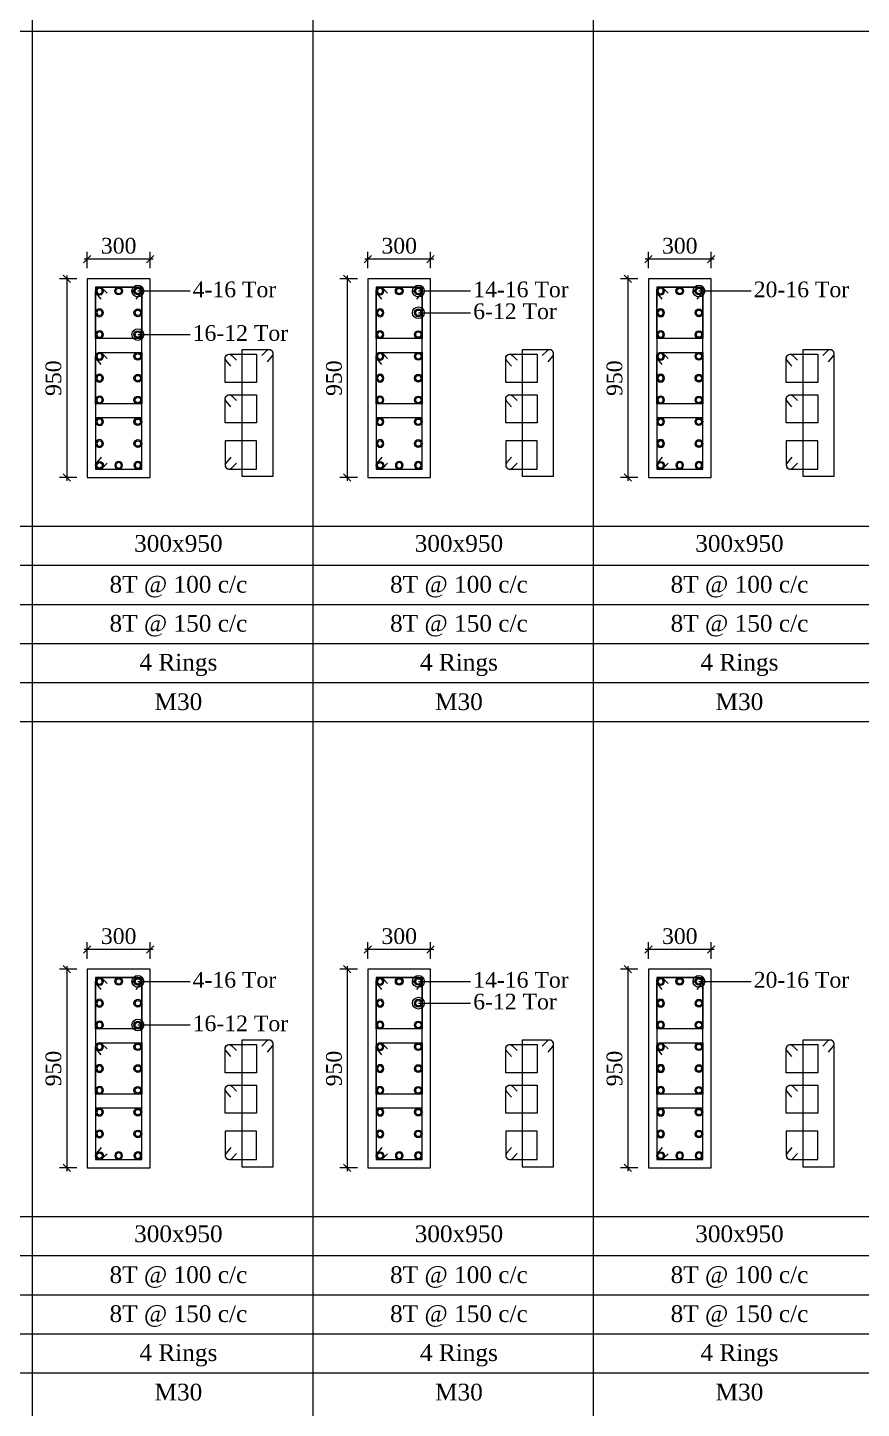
# Model space of a CAD drawing. Header units: metres. Extents: x 95882 to 260884, y 3603 to 81317.
# Drawn here: x 181960 to 185944, y 35822 to 42421 of the extents above; entities that cross this region are included whole.
import ezdxf
from ezdxf.enums import TextEntityAlignment as Align

# ---------------------------------------------------------------- set-up
doc = ezdxf.new("R2010")
doc.units = ezdxf.units.M
doc.header["$LTSCALE"] = 0.05
doc.header["$MEASUREMENT"] = 0
doc.header["$PDMODE"] = 34
doc.header["$PDSIZE"] = -2.5
doc.layers.get('0').update_dxf_attribs({"linetype": 'CONTINUOUS', "lineweight": 0})
doc.layers.get('DEFPOINTS').update_dxf_attribs({"linetype": 'CONTINUOUS'})
for name, color, linetype, lineweight in [('S-DIM-R', 7, 'CONTINUOUS', 9), ('S-SECTION', 5, 'CONTINUOUS', 5), ('S-SECTION MARK', 124, 'CONTINUOUS', 0), ('S-SHEET', 251, 'CONTINUOUS', 0), ('S-STEEL COL_DIA', 1, 'CONTINUOUS', 9), ('S-STEEL RING', 1, 'CONTINUOUS', 9), ('S-TEXT', 7, 'CONTINUOUS', 0), ('S-TEXT COL SIZE', 7, 'CONTINUOUS', 15), ('S-TEXT MIX', 1, 'CONTINUOUS', 15), ('S-TEXT RINGS', 7, 'CONTINUOUS', 15)]:
    doc.layers.add(name, color=color, linetype=linetype, lineweight=lineweight)
doc.styles.add('AAPL-ADRESS tahoma', font='tahoma.ttf')
doc.styles.add('S-ROMANS', font='times.ttf')
doc.styles.get("Standard").update_dxf_attribs({"font": 'times.ttf'})
doc.styles.add('TEXT', font='times.ttf')
doc.dimstyles.new('75mm', dxfattribs={"dimscale": 140, "dimtxt": 1, "dimasz": 0.35, "dimexe": 0.5, "dimexo": 1, "dimgap": 0.01, "dimtad": 0, "dimdec": 0, "dimzin": 12, "dimdsep": 46, "dimtxsty": 'AAPL-ADRESS tahoma', "dimblk": 'OBLIQUE', "dimcen": 0.35, "dimdle": 0.01, "dimse1": 1, "dimse2": 1, "dimclrd": 256, "dimclre": 256, "dimclrt": 256, "dimadec": 0, "dimazin": 3, "dimtfac": 1, "dimtdec": 0, "dimtmove": 1, "dimatfit": 3, "dimldrblk": 'DOTSMALL', "dimfxl": 1, "dimtolj": 1, "dimtzin": 0, "dimarcsym": 1})
doc.dimstyles.new('S_DIM', dxfattribs={"dimtxt": 75, "dimasz": 35, "dimexe": 35, "dimexo": 50, "dimgap": 25, "dimtad": 1, "dimdec": 0, "dimzin": 0, "dimdsep": 46, "dimtxsty": 'Standard', "dimblk": 'OBLIQUE', "dimcen": 0.09, "dimdle": 15, "dimclrd": 256, "dimclre": 256, "dimclrt": 256, "dimadec": 0, "dimazin": 0, "dimtfac": 1, "dimtdec": 0, "dimtofl": 0, "dimtmove": 0, "dimatfit": 3, "dimfxl": 1, "dimtolj": 1, "dimtzin": 0, "dimlwd": -1, "dimlwe": -1, "dimarcsym": 0})

# ---------------------------------------------------------------- blocks, each defined once
blk = doc.blocks.new('_Oblique')
at = {"color": 0, "linetype": 'ByBlock', "lineweight": -2}
blk.add_line((-0.5, -0.5), (0.5, 0.5), dxfattribs=at)
blk = doc.blocks.new('*D670')
at = {"layer": 'DEFPOINTS', "color": 0, "transparency": 16777216}
for p in [(182244.8, 38015.3), (182244.8, 37921.2, 0), (182544.8, 37921.2, 0)]:
    blk.add_point(p, dxfattribs=at)
at = {"layer": 'S-DIM-R', "transparency": 16777216}
for p, q in [((182559.8, 38015.3), (182229.8, 38015.3)), ((182244.8, 37971.2), (182244.8, 38050.3)), ((182544.8, 37971.2), (182544.8, 38050.3))]:
    blk.add_line(p, q, dxfattribs=at)
at = {"layer": 'S-DIM-R', "transparency": 16777216, "xscale": 35, "yscale": 35, "zscale": 35, "rotation": 180}
blk.add_blockref('_Oblique', (182244.8, 38015.3), dxfattribs=at)
at = {"layer": 'S-DIM-R', "transparency": 16777216, "xscale": 35, "yscale": 35, "zscale": 35}
blk.add_blockref('_Oblique', (182544.8, 38015.3), dxfattribs=at)
at = {"layer": 'S-DIM-R', "transparency": 16777216, "insert": (182394.8, 38078.5), "char_height": 75, "attachment_point": 5}
blk.add_mtext('\\A1;300', dxfattribs=at)
blk = doc.blocks.new('*U5')
at = {"layer": 'S-STEEL COL_DIA'}
h = blk.add_hatch(color=256, dxfattribs=at)
h.dxf.hatch_style = 1
h.paths.add_polyline_path([(-18.5, 0, 1), (18.5, 0, 1)])
h.paths.add_polyline_path([(13, 0, -1), (-13, 0, -1)], flags=16)
at = {"layer": 'S-STEEL COL_DIA', "lineweight": 5}
for radius in [18.5, 13]:
    blk.add_circle((0, 0), radius, dxfattribs=at)
blk = doc.blocks.new('*U7')
at = {"layer": 'S-STEEL COL_DIA', "lineweight": 5}
for radius in [18.5, 13, 13]:
    blk.add_circle((0, 0), radius, dxfattribs=at)
blk = doc.blocks.new('*D671')
at = {"layer": 'DEFPOINTS', "color": 0, "transparency": 16777216}
for p in [(182244.8, 37921.2, -0.1), (182146.6, 36971.2), (182244.8, 36971.2, -0.1)]:
    blk.add_point(p, dxfattribs=at)
at = {"layer": 'S-DIM-R', "transparency": 16777216}
for p, q in [((182194.8, 37921.2), (182111.6, 37921.2)), ((182146.6, 37936.2), (182146.6, 36956.2)), ((182194.8, 36971.2), (182111.6, 36971.2))]:
    blk.add_line(p, q, dxfattribs=at)
at = {"layer": 'S-DIM-R', "transparency": 16777216, "xscale": 35, "yscale": 35, "zscale": 35}
for p, rotation in [((182146.6, 37921.2), 90), ((182146.6, 36971.2), 270)]:
    blk.add_blockref('_Oblique', p, dxfattribs=dict(at, rotation=rotation))
at = {"layer": 'S-DIM-R', "transparency": 16777216, "insert": (182083.3, 37446.2), "char_height": 75, "attachment_point": 5, "rotation": 90}
blk.add_mtext('\\A1;950', dxfattribs=at)
blk = doc.blocks.new('*D672')
at = {"layer": 'DEFPOINTS', "color": 0, "transparency": 16777216}
for p in [(183585.4, 37921.2, -0.1), (183487.2, 36971.2), (183585.4, 36971.2, -0.1)]:
    blk.add_point(p, dxfattribs=at)
at = {"layer": 'S-DIM-R', "transparency": 16777216}
for p, q in [((183535.4, 37921.2), (183452.2, 37921.2)), ((183487.2, 37936.2), (183487.2, 36956.2)), ((183535.4, 36971.2), (183452.2, 36971.2))]:
    blk.add_line(p, q, dxfattribs=at)
at = {"layer": 'S-DIM-R', "transparency": 16777216, "xscale": 35, "yscale": 35, "zscale": 35}
for p, rotation in [((183487.2, 37921.2), 90), ((183487.2, 36971.2), 270)]:
    blk.add_blockref('_Oblique', p, dxfattribs=dict(at, rotation=rotation))
at = {"layer": 'S-DIM-R', "transparency": 16777216, "insert": (183423.9, 37446.2), "char_height": 75, "attachment_point": 5, "rotation": 90}
blk.add_mtext('\\A1;950', dxfattribs=at)
blk = doc.blocks.new('*D673')
at = {"layer": 'DEFPOINTS', "color": 0, "transparency": 16777216}
for p in [(183585.4, 38015.3), (183585.4, 37921.2, 0), (183885.4, 37921.2, 0)]:
    blk.add_point(p, dxfattribs=at)
at = {"layer": 'S-DIM-R', "transparency": 16777216}
for p, q in [((183900.4, 38015.3), (183570.4, 38015.3)), ((183585.4, 37971.2), (183585.4, 38050.3)), ((183885.4, 37971.2), (183885.4, 38050.3))]:
    blk.add_line(p, q, dxfattribs=at)
at = {"layer": 'S-DIM-R', "transparency": 16777216, "xscale": 35, "yscale": 35, "zscale": 35, "rotation": 180}
blk.add_blockref('_Oblique', (183585.4, 38015.3), dxfattribs=at)
at = {"layer": 'S-DIM-R', "transparency": 16777216, "xscale": 35, "yscale": 35, "zscale": 35}
blk.add_blockref('_Oblique', (183885.4, 38015.3), dxfattribs=at)
at = {"layer": 'S-DIM-R', "transparency": 16777216, "insert": (183735.4, 38078.5), "char_height": 75, "attachment_point": 5}
blk.add_mtext('\\A1;300', dxfattribs=at)
blk = doc.blocks.new('*D674')
at = {"layer": 'DEFPOINTS', "color": 0, "transparency": 16777216}
for p in [(184926, 37921.2, -0.1), (184827.8, 36971.2), (184926, 36971.2, -0.1)]:
    blk.add_point(p, dxfattribs=at)
at = {"layer": 'S-DIM-R', "transparency": 16777216}
for p, q in [((184876, 37921.2), (184792.8, 37921.2)), ((184827.8, 37936.2), (184827.8, 36956.2)), ((184876, 36971.2), (184792.8, 36971.2))]:
    blk.add_line(p, q, dxfattribs=at)
at = {"layer": 'S-DIM-R', "transparency": 16777216, "xscale": 35, "yscale": 35, "zscale": 35}
for p, rotation in [((184827.8, 37921.2), 90), ((184827.8, 36971.2), 270)]:
    blk.add_blockref('_Oblique', p, dxfattribs=dict(at, rotation=rotation))
at = {"layer": 'S-DIM-R', "transparency": 16777216, "insert": (184764.5, 37446.2), "char_height": 75, "attachment_point": 5, "rotation": 90}
blk.add_mtext('\\A1;950', dxfattribs=at)
blk = doc.blocks.new('*D675')
at = {"layer": 'DEFPOINTS', "color": 0, "transparency": 16777216}
for p in [(184926, 38015.3), (184926, 37921.2, 0), (185226, 37921.2, 0)]:
    blk.add_point(p, dxfattribs=at)
at = {"layer": 'S-DIM-R', "transparency": 16777216}
for p, q in [((185241, 38015.3), (184911, 38015.3)), ((184926, 37971.2), (184926, 38050.3)), ((185226, 37971.2), (185226, 38050.3))]:
    blk.add_line(p, q, dxfattribs=at)
at = {"layer": 'S-DIM-R', "transparency": 16777216, "xscale": 35, "yscale": 35, "zscale": 35, "rotation": 180}
blk.add_blockref('_Oblique', (184926, 38015.3), dxfattribs=at)
at = {"layer": 'S-DIM-R', "transparency": 16777216, "xscale": 35, "yscale": 35, "zscale": 35}
blk.add_blockref('_Oblique', (185226, 38015.3), dxfattribs=at)
at = {"layer": 'S-DIM-R', "transparency": 16777216, "insert": (185076, 38078.5), "char_height": 75, "attachment_point": 5}
blk.add_mtext('\\A1;300', dxfattribs=at)
blk = doc.blocks.new('*D708')
at = {"layer": 'DEFPOINTS', "color": 0, "transparency": 16777216}
for p in [(182244.8, 41314.9), (182244.8, 41220.7, 0), (182544.8, 41220.7, 0)]:
    blk.add_point(p, dxfattribs=at)
at = {"layer": 'S-DIM-R', "transparency": 16777216}
for p, q in [((182559.8, 41314.9), (182229.8, 41314.9)), ((182244.8, 41270.7), (182244.8, 41349.9)), ((182544.8, 41270.7), (182544.8, 41349.9))]:
    blk.add_line(p, q, dxfattribs=at)
at = {"layer": 'S-DIM-R', "transparency": 16777216, "xscale": 35, "yscale": 35, "zscale": 35, "rotation": 180}
blk.add_blockref('_Oblique', (182244.8, 41314.9), dxfattribs=at)
at = {"layer": 'S-DIM-R', "transparency": 16777216, "xscale": 35, "yscale": 35, "zscale": 35}
blk.add_blockref('_Oblique', (182544.8, 41314.9), dxfattribs=at)
at = {"layer": 'S-DIM-R', "transparency": 16777216, "insert": (182394.8, 41378.1), "char_height": 75, "attachment_point": 5}
blk.add_mtext('\\A1;300', dxfattribs=at)
blk = doc.blocks.new('*D709')
at = {"layer": 'DEFPOINTS', "color": 0, "transparency": 16777216}
for p in [(182244.8, 41220.7, -0.1), (182146.6, 40270.7), (182244.8, 40270.7, -0.1)]:
    blk.add_point(p, dxfattribs=at)
at = {"layer": 'S-DIM-R', "transparency": 16777216}
for p, q in [((182194.8, 41220.7), (182111.6, 41220.7)), ((182146.6, 41235.7), (182146.6, 40255.7)), ((182194.8, 40270.7), (182111.6, 40270.7))]:
    blk.add_line(p, q, dxfattribs=at)
at = {"layer": 'S-DIM-R', "transparency": 16777216, "xscale": 35, "yscale": 35, "zscale": 35}
for p, rotation in [((182146.6, 41220.7), 90), ((182146.6, 40270.7), 270)]:
    blk.add_blockref('_Oblique', p, dxfattribs=dict(at, rotation=rotation))
at = {"layer": 'S-DIM-R', "transparency": 16777216, "insert": (182083.3, 40745.7), "char_height": 75, "attachment_point": 5, "rotation": 90}
blk.add_mtext('\\A1;950', dxfattribs=at)
blk = doc.blocks.new('*D710')
at = {"layer": 'DEFPOINTS', "color": 0, "transparency": 16777216}
for p in [(183585.4, 41220.7, -0.1), (183487.2, 40270.7), (183585.4, 40270.7, -0.1)]:
    blk.add_point(p, dxfattribs=at)
at = {"layer": 'S-DIM-R', "transparency": 16777216}
for p, q in [((183535.4, 41220.7), (183452.2, 41220.7)), ((183487.2, 41235.7), (183487.2, 40255.7)), ((183535.4, 40270.7), (183452.2, 40270.7))]:
    blk.add_line(p, q, dxfattribs=at)
at = {"layer": 'S-DIM-R', "transparency": 16777216, "xscale": 35, "yscale": 35, "zscale": 35}
for p, rotation in [((183487.2, 41220.7), 90), ((183487.2, 40270.7), 270)]:
    blk.add_blockref('_Oblique', p, dxfattribs=dict(at, rotation=rotation))
at = {"layer": 'S-DIM-R', "transparency": 16777216, "insert": (183423.9, 40745.7), "char_height": 75, "attachment_point": 5, "rotation": 90}
blk.add_mtext('\\A1;950', dxfattribs=at)
blk = doc.blocks.new('*D711')
at = {"layer": 'DEFPOINTS', "color": 0, "transparency": 16777216}
for p in [(183585.4, 41314.9), (183585.4, 41220.7, 0), (183885.4, 41220.7, 0)]:
    blk.add_point(p, dxfattribs=at)
at = {"layer": 'S-DIM-R', "transparency": 16777216}
for p, q in [((183900.4, 41314.9), (183570.4, 41314.9)), ((183585.4, 41270.7), (183585.4, 41349.9)), ((183885.4, 41270.7), (183885.4, 41349.9))]:
    blk.add_line(p, q, dxfattribs=at)
at = {"layer": 'S-DIM-R', "transparency": 16777216, "xscale": 35, "yscale": 35, "zscale": 35, "rotation": 180}
blk.add_blockref('_Oblique', (183585.4, 41314.9), dxfattribs=at)
at = {"layer": 'S-DIM-R', "transparency": 16777216, "xscale": 35, "yscale": 35, "zscale": 35}
blk.add_blockref('_Oblique', (183885.4, 41314.9), dxfattribs=at)
at = {"layer": 'S-DIM-R', "transparency": 16777216, "insert": (183735.4, 41378.1), "char_height": 75, "attachment_point": 5}
blk.add_mtext('\\A1;300', dxfattribs=at)
blk = doc.blocks.new('*D712')
at = {"layer": 'DEFPOINTS', "color": 0, "transparency": 16777216}
for p in [(184926, 41220.7, -0.1), (184827.8, 40270.7), (184926, 40270.7, -0.1)]:
    blk.add_point(p, dxfattribs=at)
at = {"layer": 'S-DIM-R', "transparency": 16777216}
for p, q in [((184876, 41220.7), (184792.8, 41220.7)), ((184827.8, 41235.7), (184827.8, 40255.7)), ((184876, 40270.7), (184792.8, 40270.7))]:
    blk.add_line(p, q, dxfattribs=at)
at = {"layer": 'S-DIM-R', "transparency": 16777216, "xscale": 35, "yscale": 35, "zscale": 35}
for p, rotation in [((184827.8, 41220.7), 90), ((184827.8, 40270.7), 270)]:
    blk.add_blockref('_Oblique', p, dxfattribs=dict(at, rotation=rotation))
at = {"layer": 'S-DIM-R', "transparency": 16777216, "insert": (184764.5, 40745.7), "char_height": 75, "attachment_point": 5, "rotation": 90}
blk.add_mtext('\\A1;950', dxfattribs=at)
blk = doc.blocks.new('*D713')
at = {"layer": 'DEFPOINTS', "color": 0, "transparency": 16777216}
for p in [(184926, 41314.9), (184926, 41220.7, 0), (185226, 41220.7, 0)]:
    blk.add_point(p, dxfattribs=at)
at = {"layer": 'S-DIM-R', "transparency": 16777216}
for p, q in [((185241, 41314.9), (184911, 41314.9)), ((184926, 41270.7), (184926, 41349.9)), ((185226, 41270.7), (185226, 41349.9))]:
    blk.add_line(p, q, dxfattribs=at)
at = {"layer": 'S-DIM-R', "transparency": 16777216, "xscale": 35, "yscale": 35, "zscale": 35, "rotation": 180}
blk.add_blockref('_Oblique', (184926, 41314.9), dxfattribs=at)
at = {"layer": 'S-DIM-R', "transparency": 16777216, "xscale": 35, "yscale": 35, "zscale": 35}
blk.add_blockref('_Oblique', (185226, 41314.9), dxfattribs=at)
at = {"layer": 'S-DIM-R', "transparency": 16777216, "insert": (185076, 41378.1), "char_height": 75, "attachment_point": 5}
blk.add_mtext('\\A1;300', dxfattribs=at)

msp = doc.modelspace()

# ---------------------------------------------------------------- linework, layer by layer
at = {"layer": 'S-SECTION', "elevation": -0.1}
for points in [[(182244.8, 40270.7), (182544.8, 40270.7), (182544.8, 41220.7), (182244.8, 41220.7)], [(183585.4, 40270.7), (183885.4, 40270.7), (183885.4, 41220.7), (183585.4, 41220.7)], [(184926, 40270.7), (185226, 40270.7), (185226, 41220.7), (184926, 41220.7)], [(182244.8, 36971.2), (182544.8, 36971.2), (182544.8, 37921.2), (182244.8, 37921.2)], [(183585.4, 36971.2), (183885.4, 36971.2), (183885.4, 37921.2), (183585.4, 37921.2)], [(184926, 36971.2), (185226, 36971.2), (185226, 37921.2), (184926, 37921.2)]]:
    msp.add_lwpolyline(points, close=True, dxfattribs=at)
at = {"layer": 'S-SHEET'}
for p, q in [((181981.4, 49003.5, 0), (181981.4, 9408.8, 0)), ((181981.4, 49003.5, 0), (181981.4, 9408.8, 0)), ((183322, 49003.5, 0), (183322, 8286.5, 0)), ((184662.6, 49003.5, 0), (184662.6, 9408.8, -0.1)), ((184662.6, 49003.5, 0), (184662.6, 9408.8, -0.1)), ((177084.5, 40037.9, 0), (198068.5, 40037.9, -0.1)), ((177084.5, 39851.7, 0), (198068.5, 39851.7, -0.1)), ((177084.5, 39851.7, 0), (198068.5, 39851.7, -0.1)), ((177084.5, 39664.6, 0), (198068.5, 39664.6, -0.1)), ((177691.8, 39478, 0), (198068.5, 39478, -0.1)), ((177084.5, 39291.4, 0), (198068.5, 39291.4, -0.1)), ((177084.5, 39104.8, 0), (198068.5, 39104.8, -0.1)), ((177084.5, 36738.3, 0), (198068.5, 36738.3, -0.1)), ((177084.5, 36552.2, 0), (198068.5, 36552.2, -0.1)), ((177084.5, 36552.2, 0), (198068.5, 36552.2, -0.1)), ((177084.5, 36365.1, 0), (198068.5, 36365.1, -0.1)), ((177691.8, 36178.5, 0), (198068.5, 36178.5, -0.1)), ((177084.5, 35991.9, 0), (198068.5, 35991.9, -0.1))]:
    msp.add_line(p, q, dxfattribs=at)
at = {"layer": 'S-SHEET', "color": 0}
msp.add_line((177084.5, 42404.4, 0), (198068.5, 42404.4, -0.1), dxfattribs=at)
at = {"layer": 'S-STEEL RING'}
for points, elevation in [([(182478.2, 41123.2), (182500.6, 41150.6, 0.633211), (182486.4, 41180.7), (182284.8, 41180.7), (182284.8, 40310.7), (182504.8, 40310.7), (182504.8, 41162.3, 0.666768), (182473.4, 41175.4), (182455.6, 41152.7)], -0.1), ([(183818.8, 41123.2), (183841.2, 41150.6, 0.633211), (183827, 41180.7), (183625.4, 41180.7), (183625.4, 40310.7), (183845.4, 40310.7), (183845.4, 41162.3, 0.666768), (183814, 41175.4), (183796.2, 41152.7)], -0.1), ([(185159.4, 41123.2), (185181.8, 41150.6, 0.633211), (185167.6, 41180.7), (184966, 41180.7), (184966, 40310.7), (185186, 40310.7), (185186, 41162.3, 0.666768), (185154.6, 41175.4), (185136.8, 41152.7)], -0.2), ([(183106, 40823.9), (183128.5, 40851.2, 0.633211), (183114.2, 40881.4), (182982.6, 40881.4), (182982.6, 40276.6), (183132.6, 40276.6), (183132.6, 40862.9, 0.666768), (183101.2, 40876), (183078.4, 40853.4)], 0), ([(183106, 40823.9), (183128.5, 40851.2, 0.633211), (183114.2, 40881.4), (182982.6, 40881.4), (182982.6, 40276.6), (183132.6, 40276.6), (183132.6, 40862.9, 0.666768), (183101.2, 40876), (183078.4, 40853.4)], 0.1), ([(184446.6, 40823.9), (184469.1, 40851.2, 0.633211), (184454.8, 40881.4), (184323.2, 40881.4), (184323.2, 40276.6), (184473.2, 40276.6), (184473.2, 40862.9, 0.666768), (184441.8, 40876), (184419, 40853.4)], 0), ([(184446.6, 40823.9), (184469.1, 40851.2, 0.633211), (184454.8, 40881.4), (184323.2, 40881.4), (184323.2, 40276.6), (184473.2, 40276.6), (184473.2, 40862.9, 0.666768), (184441.8, 40876), (184419, 40853.4)], 0.1), ([(185787.2, 40823.9), (185809.6, 40851.2, 0.633211), (185795.4, 40881.4), (185663.8, 40881.4), (185663.8, 40276.6), (185813.8, 40276.6), (185813.8, 40862.9, 0.666768), (185782.4, 40876), (185759.6, 40853.4)], -0.1), ([(185787.2, 40823.9), (185809.6, 40851.2, 0.633211), (185795.4, 40881.4), (185663.8, 40881.4), (185663.8, 40276.6), (185813.8, 40276.6), (185813.8, 40862.9, 0.666768), (185782.4, 40876), (185759.6, 40853.4)], 0), ([(182478.2, 37823.7), (182500.6, 37851, 0.633211), (182486.4, 37881.2), (182284.8, 37881.2), (182284.8, 37011.2), (182504.8, 37011.2), (182504.8, 37862.7, 0.666768), (182473.4, 37875.8), (182455.6, 37853.2)], -0.1), ([(183818.8, 37823.7), (183841.2, 37851, 0.633211), (183827, 37881.2), (183625.4, 37881.2), (183625.4, 37011.2), (183845.4, 37011.2), (183845.4, 37862.7, 0.666768), (183814, 37875.8), (183796.2, 37853.2)], -0.1), ([(185159.4, 37823.7), (185181.8, 37851, 0.633211), (185167.6, 37881.2), (184966, 37881.2), (184966, 37011.2), (185186, 37011.2), (185186, 37862.7, 0.666768), (185154.6, 37875.8), (185136.8, 37853.2)], -0.2), ([(183106, 37524.3), (183128.5, 37551.7, 0.633211), (183114.2, 37581.8), (182982.6, 37581.8), (182982.6, 36977.1), (183132.6, 36977.1), (183132.6, 37563.4, 0.666768), (183101.2, 37576.5), (183078.4, 37553.8)], 0), ([(183106, 37524.3), (183128.5, 37551.7, 0.633211), (183114.2, 37581.8), (182982.6, 37581.8), (182982.6, 36977.1), (183132.6, 36977.1), (183132.6, 37563.4, 0.666768), (183101.2, 37576.5), (183078.4, 37553.8)], 0.1), ([(184446.6, 37524.3), (184469.1, 37551.7, 0.633211), (184454.8, 37581.8), (184323.2, 37581.8), (184323.2, 36977.1), (184473.2, 36977.1), (184473.2, 37563.4, 0.666768), (184441.8, 37576.5), (184419, 37553.8)], 0), ([(184446.6, 37524.3), (184469.1, 37551.7, 0.633211), (184454.8, 37581.8), (184323.2, 37581.8), (184323.2, 36977.1), (184473.2, 36977.1), (184473.2, 37563.4, 0.666768), (184441.8, 37576.5), (184419, 37553.8)], 0.1), ([(185787.2, 37524.3), (185809.6, 37551.7, 0.633211), (185795.4, 37581.8), (185663.8, 37581.8), (185663.8, 36977.1), (185813.8, 36977.1), (185813.8, 37563.4, 0.666768), (185782.4, 37576.5), (185759.6, 37553.8)], -0.1), ([(185787.2, 37524.3), (185809.6, 37551.7, 0.633211), (185795.4, 37581.8), (185663.8, 37581.8), (185663.8, 36977.1), (185813.8, 36977.1), (185813.8, 37563.4, 0.666768), (185782.4, 37576.5), (185759.6, 37553.8)], 0)]:
    msp.add_lwpolyline(points, format="xyb", dxfattribs=dict(at, elevation=elevation))
at = {"layer": 'S-STEEL RING', "color": 3}
for points, elevation in [([(182311.5, 41123.2), (182289, 41150.6, -0.633211), (182303.3, 41180.7), (182504.8, 41180.7), (182504.8, 40935.3), (182284.8, 40935.3), (182284.8, 41162.3, -0.666768), (182316.3, 41175.4), (182339.1, 41152.7)], -0.1), ([(183652.1, 41123.2), (183629.6, 41150.6, -0.633211), (183643.9, 41180.7), (183845.4, 41180.7), (183845.4, 40935.3), (183625.4, 40935.3), (183625.4, 41162.3, -0.666768), (183656.9, 41175.4), (183679.7, 41152.7)], -0.1), ([(184992.7, 41123.2), (184970.2, 41150.6, -0.633211), (184984.5, 41180.7), (185186, 41180.7), (185186, 40935.3), (184966, 40935.3), (184966, 41162.3, -0.666768), (184997.5, 41175.4), (185020.3, 41152.7)], -0.2), ([(182311.5, 40810.8), (182289, 40838.2, -0.633211), (182303.3, 40868.3), (182504.8, 40868.3), (182504.8, 40622.9), (182284.8, 40622.9), (182284.8, 40849.9, -0.666768), (182316.3, 40863), (182339.1, 40840.3)], -0.1), ([(182930.6, 40802.5), (182908.1, 40829.9, -0.633211), (182922.4, 40860), (183053.9, 40860), (183053.9, 40725.6), (182903.9, 40725.6), (182903.9, 40841.6, -0.666768), (182935.4, 40854.7), (182958.2, 40832)], 0), ([(183652.1, 40810.8), (183629.6, 40838.2, -0.633211), (183643.9, 40868.3), (183845.4, 40868.3), (183845.4, 40622.9), (183625.4, 40622.9), (183625.4, 40849.9, -0.666768), (183656.9, 40863), (183679.7, 40840.3)], -0.1), ([(184271.2, 40802.5), (184248.7, 40829.9, -0.633211), (184263, 40860), (184394.5, 40860), (184394.5, 40725.6), (184244.5, 40725.6), (184244.5, 40841.6, -0.666768), (184276, 40854.7), (184298.8, 40832)], 0), ([(184992.7, 40810.8), (184970.2, 40838.2, -0.633211), (184984.5, 40868.3), (185186, 40868.3), (185186, 40622.9), (184966, 40622.9), (184966, 40849.9, -0.666768), (184997.5, 40863), (185020.3, 40840.3)], -0.2), ([(185611.8, 40802.5), (185589.3, 40829.9, -0.633211), (185603.6, 40860), (185735.1, 40860), (185735.1, 40725.6), (185585.1, 40725.6), (185585.1, 40841.6, -0.666768), (185616.6, 40854.7), (185639.4, 40832)], -0.1), ([(182930.6, 40608.8), (182908.1, 40636.1, -0.633211), (182922.4, 40666.3), (183053.9, 40666.3), (183053.9, 40531.8), (182903.9, 40531.8), (182903.9, 40647.8, -0.666768), (182935.4, 40660.9), (182958.2, 40638.3)], 0), ([(184271.2, 40608.8), (184248.7, 40636.1, -0.633211), (184263, 40666.3), (184394.5, 40666.3), (184394.5, 40531.8), (184244.5, 40531.8), (184244.5, 40647.8, -0.666768), (184276, 40660.9), (184298.8, 40638.3)], 0), ([(185611.8, 40608.8), (185589.3, 40636.1, -0.633211), (185603.6, 40666.3), (185735.1, 40666.3), (185735.1, 40531.8), (185585.1, 40531.8), (185585.1, 40647.8, -0.666768), (185616.6, 40660.9), (185639.4, 40638.3)], -0.1), ([(182311.5, 40368.3), (182289, 40340.9, 0.633211), (182303.3, 40310.7), (182504.8, 40310.7), (182504.8, 40556.1), (182284.8, 40556.1), (182284.8, 40329.2, 0.666768), (182316.3, 40316.1), (182339.1, 40338.7)], -0.1), ([(183652.1, 40368.3), (183629.6, 40340.9, 0.633211), (183643.9, 40310.7), (183845.4, 40310.7), (183845.4, 40556.1), (183625.4, 40556.1), (183625.4, 40329.2, 0.666768), (183656.9, 40316.1), (183679.7, 40338.7)], -0.1), ([(184992.7, 40368.3), (184970.2, 40340.9, 0.633211), (184984.5, 40310.7), (185186, 40310.7), (185186, 40556.1), (184966, 40556.1), (184966, 40329.2, 0.666768), (184997.5, 40316.1), (185020.3, 40338.7)], -0.2), ([(182930.6, 40368.7), (182908.1, 40341.4, 0.633211), (182922.4, 40311.2), (183053.9, 40311.2), (183053.9, 40445.7), (182903.9, 40445.7), (182903.9, 40329.7, 0.666768), (182935.4, 40316.6), (182958.2, 40339.2)], 0), ([(184271.2, 40368.7), (184248.7, 40341.4, 0.633211), (184263, 40311.2), (184394.5, 40311.2), (184394.5, 40445.7), (184244.5, 40445.7), (184244.5, 40329.7, 0.666768), (184276, 40316.6), (184298.8, 40339.2)], 0), ([(185611.8, 40368.7), (185589.3, 40341.4, 0.633211), (185603.6, 40311.2), (185735.1, 40311.2), (185735.1, 40445.7), (185585.1, 40445.7), (185585.1, 40329.7, 0.666768), (185616.6, 40316.6), (185639.4, 40339.2)], -0.1), ([(182311.5, 37823.7), (182289, 37851, -0.633211), (182303.3, 37881.2), (182504.8, 37881.2), (182504.8, 37635.8), (182284.8, 37635.8), (182284.8, 37862.7, -0.666768), (182316.3, 37875.8), (182339.1, 37853.2)], -0.1), ([(183652.1, 37823.7), (183629.6, 37851, -0.633211), (183643.9, 37881.2), (183845.4, 37881.2), (183845.4, 37635.8), (183625.4, 37635.8), (183625.4, 37862.7, -0.666768), (183656.9, 37875.8), (183679.7, 37853.2)], -0.1), ([(184992.7, 37823.7), (184970.2, 37851, -0.633211), (184984.5, 37881.2), (185186, 37881.2), (185186, 37635.8), (184966, 37635.8), (184966, 37862.7, -0.666768), (184997.5, 37875.8), (185020.3, 37853.2)], -0.2), ([(182311.5, 37511.2), (182289, 37538.6, -0.633211), (182303.3, 37568.8), (182504.8, 37568.8), (182504.8, 37323.4), (182284.8, 37323.4), (182284.8, 37550.3, -0.666768), (182316.3, 37563.4), (182339.1, 37540.8)], -0.1), ([(182930.6, 37503), (182908.1, 37530.3, -0.633211), (182922.4, 37560.5), (183053.9, 37560.5), (183053.9, 37426), (182903.9, 37426), (182903.9, 37542, -0.666768), (182935.4, 37555.1), (182958.2, 37532.5)], 0), ([(183652.1, 37511.2), (183629.6, 37538.6, -0.633211), (183643.9, 37568.8), (183845.4, 37568.8), (183845.4, 37323.4), (183625.4, 37323.4), (183625.4, 37550.3, -0.666768), (183656.9, 37563.4), (183679.7, 37540.8)], -0.1), ([(184271.2, 37503), (184248.7, 37530.3, -0.633211), (184263, 37560.5), (184394.5, 37560.5), (184394.5, 37426), (184244.5, 37426), (184244.5, 37542, -0.666768), (184276, 37555.1), (184298.8, 37532.5)], 0), ([(184992.7, 37511.2), (184970.2, 37538.6, -0.633211), (184984.5, 37568.8), (185186, 37568.8), (185186, 37323.4), (184966, 37323.4), (184966, 37550.3, -0.666768), (184997.5, 37563.4), (185020.3, 37540.8)], -0.2), ([(185611.8, 37503), (185589.3, 37530.3, -0.633211), (185603.6, 37560.5), (185735.1, 37560.5), (185735.1, 37426), (185585.1, 37426), (185585.1, 37542, -0.666768), (185616.6, 37555.1), (185639.4, 37532.5)], -0.1), ([(182930.6, 37309.2), (182908.1, 37336.6, -0.633211), (182922.4, 37366.7), (183053.9, 37366.7), (183053.9, 37232.2), (182903.9, 37232.2), (182903.9, 37348.3, -0.666768), (182935.4, 37361.4), (182958.2, 37338.7)], 0), ([(184271.2, 37309.2), (184248.7, 37336.6, -0.633211), (184263, 37366.7), (184394.5, 37366.7), (184394.5, 37232.2), (184244.5, 37232.2), (184244.5, 37348.3, -0.666768), (184276, 37361.4), (184298.8, 37338.7)], 0), ([(185611.8, 37309.2), (185589.3, 37336.6, -0.633211), (185603.6, 37366.7), (185735.1, 37366.7), (185735.1, 37232.2), (185585.1, 37232.2), (185585.1, 37348.3, -0.666768), (185616.6, 37361.4), (185639.4, 37338.7)], -0.1), ([(182311.5, 37068.7), (182289, 37041.3, 0.633211), (182303.3, 37011.2), (182504.8, 37011.2), (182504.8, 37256.6), (182284.8, 37256.6), (182284.8, 37029.6, 0.666768), (182316.3, 37016.5), (182339.1, 37039.2)], -0.1), ([(183652.1, 37068.7), (183629.6, 37041.3, 0.633211), (183643.9, 37011.2), (183845.4, 37011.2), (183845.4, 37256.6), (183625.4, 37256.6), (183625.4, 37029.6, 0.666768), (183656.9, 37016.5), (183679.7, 37039.2)], -0.1), ([(184992.7, 37068.7), (184970.2, 37041.3, 0.633211), (184984.5, 37011.2), (185186, 37011.2), (185186, 37256.6), (184966, 37256.6), (184966, 37029.6, 0.666768), (184997.5, 37016.5), (185020.3, 37039.2)], -0.2), ([(182930.6, 37069.2), (182908.1, 37041.8, 0.633211), (182922.4, 37011.7), (183053.9, 37011.7), (183053.9, 37146.2), (182903.9, 37146.2), (182903.9, 37030.1, 0.666768), (182935.4, 37017), (182958.2, 37039.7)], 0), ([(184271.2, 37069.2), (184248.7, 37041.8, 0.633211), (184263, 37011.7), (184394.5, 37011.7), (184394.5, 37146.2), (184244.5, 37146.2), (184244.5, 37030.1, 0.666768), (184276, 37017), (184298.8, 37039.7)], 0), ([(185611.8, 37069.2), (185589.3, 37041.8, 0.633211), (185603.6, 37011.7), (185735.1, 37011.7), (185735.1, 37146.2), (185585.1, 37146.2), (185585.1, 37030.1, 0.666768), (185616.6, 37017), (185639.4, 37039.7)], -0.1)]:
    msp.add_lwpolyline(points, format="xyb", dxfattribs=dict(at, elevation=elevation))

# ---------------------------------------------------------------- block references
at = {"layer": 'S-STEEL COL_DIA', "xscale": -1}
for name, p in [('*U5', (182303.3, 41162.3, -0.1)), ('*U5', (183643.9, 41162.3, -0.1)), ('*U5', (184984.5, 41162.3, -0.2)), ('*U7', (182303.3, 41058.1, -0.1)), ('*U7', (183643.9, 41058.1, -0.1)), ('*U5', (184984.5, 41058.1, -0.2)), ('*U7', (182303.3, 40954, -0.1)), ('*U5', (183643.9, 40954, -0.1)), ('*U5', (184984.5, 40954, -0.2)), ('*U7', (182303.3, 40849.9, -0.1)), ('*U5', (183643.9, 40849.9, -0.1)), ('*U5', (184984.5, 40849.9, -0.2)), ('*U7', (182303.3, 40745.7, -0.1)), ('*U7', (183643.9, 40745.7, -0.1)), ('*U5', (184984.5, 40745.7, -0.2)), ('*U7', (182303.3, 40641.6, -0.1)), ('*U5', (183643.9, 40641.6, -0.1)), ('*U5', (184984.5, 40641.6, -0.2)), ('*U7', (182303.3, 40537.5, -0.1)), ('*U5', (183643.9, 40537.5, -0.1)), ('*U5', (184984.5, 40537.5, -0.2)), ('*U7', (182303.3, 40433.3, -0.1)), ('*U7', (183643.9, 40433.3, -0.1)), ('*U5', (184984.5, 40433.3, -0.2)), ('*U5', (182303.3, 37862.7, -0.1)), ('*U5', (183643.9, 37862.7, -0.1)), ('*U5', (184984.5, 37862.7, -0.2)), ('*U7', (182303.3, 37758.6, -0.1)), ('*U7', (183643.9, 37758.6, -0.1)), ('*U5', (184984.5, 37758.6, -0.2)), ('*U7', (182303.3, 37654.5, -0.1)), ('*U5', (183643.9, 37654.5, -0.1)), ('*U5', (184984.5, 37654.5, -0.2)), ('*U7', (182303.3, 37550.3, -0.1)), ('*U5', (183643.9, 37550.3, -0.1)), ('*U5', (184984.5, 37550.3, -0.2)), ('*U7', (182303.3, 37446.2, -0.1)), ('*U7', (183643.9, 37446.2, -0.1)), ('*U5', (184984.5, 37446.2, -0.2)), ('*U7', (182303.3, 37342, -0.1)), ('*U5', (183643.9, 37342, -0.1)), ('*U5', (184984.5, 37342, -0.2)), ('*U7', (182303.3, 37237.9, -0.1)), ('*U5', (183643.9, 37237.9, -0.1)), ('*U5', (184984.5, 37237.9, -0.2)), ('*U7', (182303.3, 37133.8, -0.1)), ('*U7', (183643.9, 37133.8, -0.1)), ('*U5', (184984.5, 37133.8, -0.2))]:
    msp.add_blockref(name, p, dxfattribs=at)
at = {"layer": 'S-STEEL COL_DIA'}
for name, p in [('*U7', (182394.8, 41162.3, -0.1)), ('*U5', (182486.4, 41162.3, -0.1)), ('*U5', (183735.4, 41162.3, -0.1)), ('*U5', (183827, 41162.3, -0.1)), ('*U5', (185076, 41162.3, -0.1)), ('*U5', (185167.6, 41162.3, -0.2)), ('*U7', (182486.4, 41058.1, -0.1)), ('*U7', (183827, 41058.1, -0.1)), ('*U5', (185167.6, 41058.1, -0.2)), ('*U7', (182486.4, 40954, -0.1)), ('*U5', (183827, 40954, -0.1)), ('*U5', (185167.6, 40954, -0.2)), ('*U7', (182486.4, 40849.9, -0.1)), ('*U5', (183827, 40849.9, -0.1)), ('*U5', (185167.6, 40849.9, -0.2)), ('*U7', (182486.4, 40745.7, -0.1)), ('*U7', (183827, 40745.7, -0.1)), ('*U5', (185167.6, 40745.7, -0.2)), ('*U7', (182486.4, 40641.6, -0.1)), ('*U5', (183827, 40641.6, -0.1)), ('*U5', (185167.6, 40641.6, -0.2)), ('*U7', (182486.4, 40537.5, -0.1)), ('*U5', (183827, 40537.5, -0.1)), ('*U5', (185167.6, 40537.5, -0.2)), ('*U7', (182486.4, 40433.3, -0.1)), ('*U7', (183827, 40433.3, -0.1)), ('*U5', (185167.6, 40433.3, -0.2)), ('*U7', (182394.8, 37862.7, -0.1)), ('*U5', (182486.4, 37862.7, -0.1)), ('*U5', (183735.4, 37862.7, -0.1)), ('*U5', (183827, 37862.7, -0.1)), ('*U5', (185076, 37862.7, -0.1)), ('*U5', (185167.6, 37862.7, -0.2)), ('*U7', (182486.4, 37758.6, -0.1)), ('*U7', (183827, 37758.6, -0.1)), ('*U5', (185167.6, 37758.6, -0.2)), ('*U7', (182486.4, 37654.5, -0.1)), ('*U5', (183827, 37654.5, -0.1)), ('*U5', (185167.6, 37654.5, -0.2)), ('*U7', (182486.4, 37550.3, -0.1)), ('*U5', (183827, 37550.3, -0.1)), ('*U5', (185167.6, 37550.3, -0.2)), ('*U7', (182486.4, 37446.2, -0.1)), ('*U7', (183827, 37446.2, -0.1)), ('*U5', (185167.6, 37446.2, -0.2)), ('*U7', (182486.4, 37342, -0.1)), ('*U5', (183827, 37342, -0.1)), ('*U5', (185167.6, 37342, -0.2)), ('*U7', (182486.4, 37237.9, -0.1)), ('*U5', (183827, 37237.9, -0.1)), ('*U5', (185167.6, 37237.9, -0.2)), ('*U7', (182486.4, 37133.8, -0.1)), ('*U7', (183827, 37133.8, -0.1)), ('*U5', (185167.6, 37133.8, -0.2))]:
    msp.add_blockref(name, p, dxfattribs=at)
at = {"layer": 'S-STEEL COL_DIA', "rotation": 180}
for p in [(182303.3, 40329.2, -0.1), (183643.9, 40329.2, -0.1), (184984.5, 40329.2, -0.2), (182303.3, 37029.6, -0.1), (183643.9, 37029.6, -0.1), (184984.5, 37029.6, -0.2)]:
    msp.add_blockref('*U5', p, dxfattribs=at)
at = {"layer": 'S-STEEL COL_DIA', "xscale": -1, "rotation": 180}
for name, p in [('*U7', (182394.8, 40329.2, -0.1)), ('*U5', (182486.4, 40329.2, -0.1)), ('*U5', (183735.4, 40329.2, -0.1)), ('*U5', (183827, 40329.2, -0.1)), ('*U5', (185076, 40329.2, -0.1)), ('*U5', (185167.6, 40329.2, -0.2)), ('*U7', (182394.8, 37029.6, -0.1)), ('*U5', (182486.4, 37029.6, -0.1)), ('*U5', (183735.4, 37029.6, -0.1)), ('*U5', (183827, 37029.6, -0.1)), ('*U5', (185076, 37029.6, -0.1)), ('*U5', (185167.6, 37029.6, -0.2))]:
    msp.add_blockref(name, p, dxfattribs=at)

# ---------------------------------------------------------------- texts
at = {"layer": 'S-TEXT', "color": 7, "style": 'TEXT'}
for s, p in [('4-16 Tor ', (182748.3, 41132.4, -0.1)), ('14-16 Tor ', (184088.9, 41132.4, -0.1)), ('20-16 Tor ', (185429.5, 41132.4, -0.2)), ('6-12 Tor ', (184088.9, 41028.2, -0.1)), ('16-12 Tor ', (182748.3, 40924.1, -0.2)), ('4-16 Tor ', (182748.3, 37832.8, -0.1)), ('14-16 Tor ', (184088.9, 37832.8, -0.1)), ('20-16 Tor ', (185429.5, 37832.8, -0.2)), ('6-12 Tor ', (184088.9, 37728.7, -0.1)), ('16-12 Tor ', (182748.3, 37624.5, -0.2))]:
    msp.add_text(s, height=75, dxfattribs=at).set_placement(p)
at = {"layer": 'S-TEXT COL SIZE', "color": 6, "style": 'S-ROMANS'}
for p in [(182680.1, 39956, -0.1), (184020.7, 39956, -0.1), (185361.3, 39956, -0.1), (182680.1, 36656.4, -0.1), (184020.7, 36656.4, -0.1), (185361.3, 36656.4, -0.1)]:
    msp.add_text('300x950', height=80, dxfattribs=at).set_placement(p, align=Align.MIDDLE_CENTER)
at = {"layer": 'S-TEXT MIX', "style": 'S-ROMANS'}
for p in [(182680.1, 39199.4, -0.1), (184020.7, 39199.4, -0.1), (185361.3, 39199.4, -0.1), (182680.1, 35899.8, -0.1), (184020.7, 35899.8, -0.1), (185361.3, 35899.8, -0.1)]:
    msp.add_text('M30', height=80, dxfattribs=at).set_placement(p, align=Align.MIDDLE_CENTER)
at = {"layer": 'S-TEXT RINGS', "style": 'S-ROMANS'}
for s, p in [('8T @ 100 c/c', (182680.1, 39760.5, -0.1)), ('8T @ 100 c/c', (184020.7, 39760.5, -0.1)), ('8T @ 100 c/c', (185361.3, 39760.5, -0.1)), ('8T @ 150 c/c', (182680.1, 39574.1, -0.1)), ('8T @ 150 c/c', (184020.7, 39574.1, -0.1)), ('8T @ 150 c/c', (185361.3, 39574.1, -0.1)), ('4 Rings', (182680.1, 39388.1, -0.1)), ('4 Rings', (184020.7, 39388.1, -0.1)), ('4 Rings', (185361.3, 39388.1, -0.1)), ('8T @ 100 c/c', (182680.1, 36461, -0.1)), ('8T @ 100 c/c', (184020.7, 36461, -0.1)), ('8T @ 100 c/c', (185361.3, 36461, -0.1)), ('8T @ 150 c/c', (182680.1, 36274.6, -0.1)), ('8T @ 150 c/c', (184020.7, 36274.6, -0.1)), ('8T @ 150 c/c', (185361.3, 36274.6, -0.1)), ('4 Rings', (182680.1, 36088.5, -0.1)), ('4 Rings', (184020.7, 36088.5, -0.1)), ('4 Rings', (185361.3, 36088.5, -0.1))]:
    msp.add_text(s, height=80, dxfattribs=at).set_placement(p, align=Align.MIDDLE_CENTER)

# ---------------------------------------------------------------- dimensions: what is measured, and where the dimension line sits
at = {"layer": 'S-DIM-R'}
for base, p1, p2, picture, middle in [((182244.8, 41314.9, -0.1), (182544.8, 41220.7, -0.1), (182244.8, 41220.7, -0.1), '*D708', (182394.8, 41378.1, -0.1)), ((183585.4, 41314.9, -0.1), (183885.4, 41220.7, -0.1), (183585.4, 41220.7, -0.1), '*D711', (183735.4, 41378.1, -0.1)), ((184926, 41314.9, -0.1), (185226, 41220.7, -0.1), (184926, 41220.7, -0.1), '*D713', (185076, 41378.1, -0.1)), ((182244.8, 38015.3, -0.1), (182544.8, 37921.2, -0.1), (182244.8, 37921.2, -0.1), '*D670', (182394.8, 38078.5, -0.1)), ((183585.4, 38015.3, -0.1), (183885.4, 37921.2, -0.1), (183585.4, 37921.2, -0.1), '*D673', (183735.4, 38078.5, -0.1)), ((184926, 38015.3, -0.1), (185226, 37921.2, -0.1), (184926, 37921.2, -0.1), '*D675', (185076, 38078.5, -0.1))]:
    dim = msp.add_linear_dim(base=base, p1=p1, p2=p2, dimstyle='S_DIM', dxfattribs=at)
    dim.commit()
    dim.dimension.update_dxf_attribs({"geometry": picture, "text_midpoint": middle})
for base, p1, p2, picture, middle in [((182146.6, 40270.7, 0), (182244.8, 41220.7, -0.1), (182244.8, 40270.7, -0.1), '*D709', (182083.3, 40745.7, 0)), ((183487.2, 40270.7, 0), (183585.4, 41220.7, -0.1), (183585.4, 40270.7, -0.1), '*D710', (183423.9, 40745.7, 0)), ((184827.8, 40270.7, -0.1), (184926, 41220.7, -0.1), (184926, 40270.7, -0.1), '*D712', (184764.5, 40745.7, -0.1)), ((182146.6, 36971.2, 0), (182244.8, 37921.2, -0.1), (182244.8, 36971.2, -0.1), '*D671', (182083.3, 37446.2, 0)), ((183487.2, 36971.2, 0), (183585.4, 37921.2, -0.1), (183585.4, 36971.2, -0.1), '*D672', (183423.9, 37446.2, 0)), ((184827.8, 36971.2, -0.1), (184926, 37921.2, -0.1), (184926, 36971.2, -0.1), '*D674', (184764.5, 37446.2, -0.1))]:
    dim = msp.add_linear_dim(base=base, p1=p1, p2=p2, angle=90, dimstyle='S_DIM', dxfattribs=at)
    dim.commit()
    dim.dimension.update_dxf_attribs({"geometry": picture, "text_midpoint": middle})

# ---------------------------------------------------------------- leaders
at = {"layer": 'S-SECTION MARK', "linetype": 'ByBlock'}
for points in [[(182486.4, 41162.3, -0.1), (182736, 41162.3, -0.1)], [(183827, 41162.3, -0.1), (184076.6, 41162.3, -0.1)], [(185167.6, 41162.3, -0.1), (185417.2, 41162.3, -0.1)], [(183827, 41058.1, -0.1), (184076.6, 41058.1, -0.1)], [(182486.4, 40954, -0.1), (182736, 40954, -0.1)], [(182486.4, 37862.7, -0.1), (182736, 37862.7, -0.1)], [(183827, 37862.7, -0.1), (184076.6, 37862.7, -0.1)], [(185167.6, 37862.7, -0.1), (185417.2, 37862.7, -0.1)], [(183827, 37758.6, -0.1), (184076.6, 37758.6, -0.1)], [(182486.4, 37654.5, -0.1), (182736, 37654.5, -0.1)]]:
    msp.add_leader(points, dimstyle='75mm', override={"dimasz": 0.4, "dimldrblk": 'Origin', "dimfxlon": 1, "dimlwd": 0}, dxfattribs=at)

doc.saveas('drawing.dxf')
